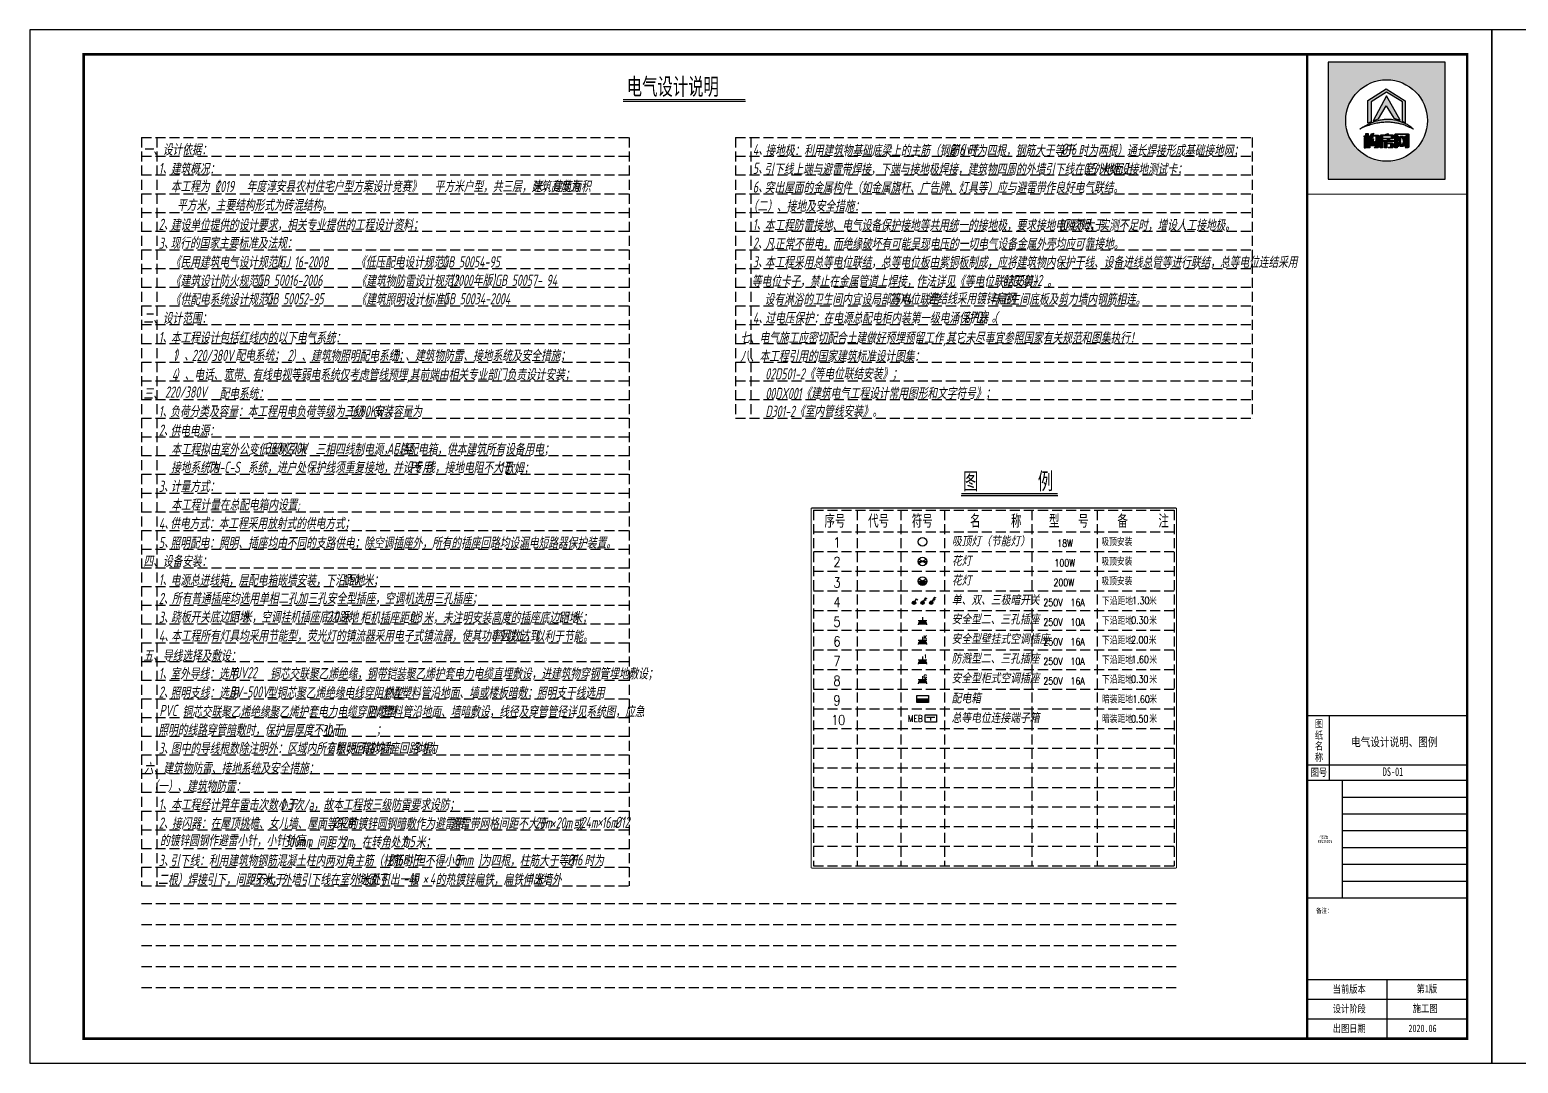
# Model space of a CAD drawing. Header units: millimetres. Extents: x -807114 to 42513, y -468455 to -61603.
# Drawn here: x -333736 to -296612, y -228981 to -203197 of the extents above; entities that cross this region are included whole.
import ezdxf
from ezdxf.enums import TextEntityAlignment as Align

# ---------------------------------------------------------------- set-up
doc = ezdxf.new("R2010")
doc.units = ezdxf.units.MM
doc.header["$LTSCALE"] = 1000
doc.linetypes.add('DASH', pattern=[0.35, 0.25, -0.1])
for name, color, linetype in [('AXIS', 3, 'Continuous'), ('EQUIP-动力', 3, 'Continuous'), ('EQUIP-照明', 3, 'Continuous'), ('EQUIP-箱柜', 3, 'Continuous'), ('lamp', 7, 'Continuous'), ('PUB_TEXT', 3, 'Continuous'), ('PUB_TITLE', 4, 'Continuous'), ('建-文字', 7, 'Continuous'), ('标注1', 7, 'Continuous')]:
    doc.layers.add(name, color=color, linetype=linetype)
doc.styles.add('_HZTXT', font='txt', dxfattribs={"bigfont": 'HZTXT'})
doc.styles.add('_TCH_LABEL', font='COMPLEX', dxfattribs={"bigfont": 'GBCBIG'})
doc.styles.add('HZ_SIMPLEX', font='SIMPLEX.shx', dxfattribs={"width": 0.7, "bigfont": 'hztxt.shx'})
doc.styles.add('SIMPLEX', font='SIMPLEX.SHX')
doc.styles.add('TEXT', font='gbeitc.shx', dxfattribs={"width": 0.85, "bigfont": 'hztxt.shx'})
doc.styles.add('uni-黑体', font='simhei.ttf')
doc.styles.add('ZDBOX', font='simsun.ttc', dxfattribs={"width": 0.7})
doc.styles.add('宋体', font='simsun.ttc', dxfattribs={"width": 0.8})

# ---------------------------------------------------------------- blocks, each defined once
blk = doc.blocks.new('PPPP')
at = {"layer": 'EQUIP-动力'}
h = blk.add_hatch(color=256, dxfattribs=at)
edge = h.paths.add_edge_path()
edge.add_line((-12365, 164817), (-12018, 164817))
edge.add_arc((-12191, 164769), 180, 15.43317, 164.56683)
for p, q in [((-12190, 165093), (-12190, 164817)), ((-12370, 164949), (-12010, 164949)), ((-12365, 164817), (-12018, 164817)), ((-12364, 164817), (-12017, 164817))]:
    blk.add_line(p, q, dxfattribs=at)
for centre, start, end in [((-12190, 164769), 0, 180), ((-12191, 164769), 15.43317, 164.56683)]:
    blk.add_arc(centre, 180, start, end, dxfattribs=at)
blk = doc.blocks.new('rrrr')
at = {"layer": 'EQUIP-照明'}
h = blk.add_hatch(color=256, dxfattribs=at)
edge = h.paths.add_edge_path()
edge.add_arc((-128876, 125039), 72, 0, 360)
for p, q in [((-128745, 125273), (-128869, 125059)), ((-128817, 125149), (-128752, 125111)), ((-128781, 125211), (-128716, 125174)), ((-128745, 125273), (-128680, 125236))]:
    blk.add_line(p, q, dxfattribs=at)
blk.add_circle((-128876, 125039), 72, dxfattribs=at)
blk = doc.blocks.new('LLLL')
at = {"layer": 'EQUIP-照明'}
h = blk.add_hatch(color=256, dxfattribs=at)
edge = h.paths.add_edge_path()
edge.add_arc((-15117, 164271), 72, 0, 360)
for q in [(-15090, 164321), (-14961, 164396)]:
    blk.add_line((-15025, 164433), q, dxfattribs=at)
blk.add_circle((-15117, 164271), 72, dxfattribs=at)
blk = doc.blocks.new('HHHH')
at = {"layer": 'EQUIP-照明'}
h = blk.add_hatch(color=256, dxfattribs=at)
edge = h.paths.add_edge_path()
edge.add_arc((-14597, 164713), 72, 0, 360)
for p, q in [((-14482, 164920), (-14570, 164768)), ((-14518, 164858), (-14453, 164820)), ((-14482, 164920), (-14417, 164883))]:
    blk.add_line(p, q, dxfattribs=at)
blk.add_circle((-14597, 164713), 72, dxfattribs=at)
blk = doc.blocks.new('DDDD')
at = {"layer": 'EQUIP-照明'}
blk.add_hatch(color=256, dxfattribs=at).paths.add_polyline_path([(-14227, 165525), (-14383, 165435, 0.57735), (-14071, 165435)])
for p, q in [((-14407, 165525), (-14047, 165525)), ((-14383, 165615), (-14071, 165435)), ((-14071, 165615), (-14383, 165435))]:
    blk.add_line(p, q, dxfattribs=at)
blk.add_circle((-14227, 165525), 180, dxfattribs=at)
blk = doc.blocks.new('SSSS')
at = {"layer": 'EQUIP-照明'}
for p, q in [((-14919, 165525), (-14559, 165525)), ((-14583, 165615), (-14895, 165435)), ((-14895, 165615), (-14583, 165435))]:
    blk.add_line(p, q, dxfattribs=at)
blk.add_circle((-14739, 165525), 180, dxfattribs=at)
blk = doc.blocks.new('sadasfafa')
h = blk.add_hatch(color=252)
h.dxf.hatch_style = 1
h.paths.add_polyline_path([(1853311, -2488040), (1853311, -2490368), (1855639, -2490368), (1855639, -2488040)])
h.paths.add_polyline_path([(1855286, -2489204, 1), (1853664, -2489204, 1)], flags=16)
edge = h.paths.add_edge_path(flags=0)
edge.add_spline(control_points=[(1853945, -2489376), (1853935, -2489385), (1854022, -2489327), (1854064, -2489324), (1854178, -2489280), (1854273, -2489257), (1854375, -2489242), (1854470, -2489236), (1854555, -2489239), (1854630, -2489250), (1854700, -2489259), (1854781, -2489280), (1854854, -2489303), (1854917, -2489335), (1854967, -2489354), (1854993, -2489368), (1855014, -2489382), (1854982, -2489354), (1854965, -2489332), (1854910, -2489297), (1854854, -2489260), (1854784, -2489234), (1854713, -2489206), (1854640, -2489189), (1854569, -2489179), (1854497, -2489176), (1854414, -2489178), (1854321, -2489198), (1854229, -2489222), (1854147, -2489257), (1854080, -2489292), (1854021, -2489325), (1853977, -2489352), (1853953, -2489369), (1853945, -2489376)], knot_values=[0, 0, 0, 0, 114.670179, 423.637006, 763.89867, 1083.683754, 1343.405239, 1688.07646, 1952.326814, 2113.699055, 2375.693807, 2595.188681, 2872.839541, 3068.155951, 3238.592156, 3348.056762, 3361.095167, 3431.805845, 3527.265261, 3733.200323, 3952.805082, 4160.23278, 4398.128766, 4650.488133, 4837.16968, 5050.428326, 5308.684497, 5588.159898, 5913.430939, 6163.12325, 6398.139207, 6601.625078, 6772.549769, 6871.149972, 6871.149972, 6871.149972, 6871.149972], degree=3, periodic=1)
h.paths.add_polyline_path([(1854530, -2489580), (1854534, -2489580), (1854534, -2489603), (1854618, -2489603), (1854618, -2489621), (1854481, -2489621), (1854481, -2489650), (1854589, -2489650), (1854599, -2489656), (1854606, -2489666), (1854606, -2489733), (1854600, -2489742), (1854590, -2489750), (1854506, -2489750), (1854514, -2489740), (1854518, -2489731), (1854552, -2489731), (1854558, -2489728), (1854560, -2489721), (1854560, -2489675), (1854558, -2489670), (1854553, -2489667), (1854481, -2489667), (1854481, -2489750), (1854436, -2489750), (1854436, -2489626), (1854433, -2489621), (1854406, -2489621), (1854406, -2489603), (1854488, -2489603), (1854488, -2489590)], flags=0)
h.paths.add_polyline_path([(1854486, -2489468), (1854506, -2489461), (1854506, -2489485), (1854510, -2489489), (1854601, -2489489), (1854609, -2489494), (1854615, -2489502), (1854615, -2489556), (1854607, -2489564), (1854599, -2489569), (1854401, -2489569), (1854394, -2489573), (1854394, -2489750), (1854349, -2489750), (1854349, -2489504), (1854355, -2489495), (1854367, -2489489), (1854462, -2489489), (1854462, -2489474)], flags=0)
h.paths.add_polyline_path([(1854394, -2489554), (1854394, -2489512), (1854404, -2489506), (1854562, -2489506), (1854570, -2489513), (1854570, -2489554)], flags=0)
h.paths.add_polyline_path([(1854214, -2489569), (1854203, -2489632), (1854193, -2489683), (1854194, -2489689), (1854218, -2489689), (1854220, -2489683), (1854214, -2489633), (1854254, -2489614), (1854263, -2489686), (1854263, -2489700), (1854255, -2489709), (1854159, -2489709), (1854150, -2489702), (1854148, -2489692), (1854173, -2489569)], flags=0)
h.paths.add_polyline_path([(1854187, -2489466), (1854213, -2489458), (1854207, -2489496), (1854296, -2489496), (1854305, -2489498), (1854312, -2489505), (1854314, -2489513), (1854314, -2489733), (1854310, -2489741), (1854301, -2489750), (1854231, -2489750), (1854238, -2489741), (1854243, -2489730), (1854261, -2489730), (1854268, -2489727), (1854270, -2489720), (1854270, -2489531), (1854270, -2489526), (1854267, -2489521), (1854260, -2489516), (1854202, -2489516), (1854201, -2489534), (1854196, -2489558), (1854150, -2489558), (1854159, -2489535), (1854165, -2489504), (1854167, -2489471)], flags=0)
h.paths.add_polyline_path([(1854140, -2489544), (1854140, -2489750), (1854114, -2489750), (1854114, -2489544)], flags=0)
h.paths.add_polyline_path([(1854056, -2489544), (1854053, -2489750), (1854031, -2489750), (1854031, -2489544)], flags=0)
h.paths.add_polyline_path([(1854107, -2489459), (1854107, -2489508), (1854139, -2489508), (1854139, -2489527), (1854107, -2489527), (1854107, -2489750), (1854062, -2489750), (1854062, -2489527), (1854029, -2489527), (1854029, -2489508), (1854062, -2489508), (1854062, -2489459)], flags=0)
h.paths.add_polyline_path([(1854209, -2489211), (1854471, -2488714), (1854743, -2489200), (1854618, -2489155), (1854470, -2488913), (1854318, -2489172)], flags=0)
h.paths.add_polyline_path([(1854102, -2488808), (1854470, -2488575), (1854848, -2488810), (1854848, -2489247), (1854790, -2489223), (1854790, -2488832), (1854471, -2488643), (1854168, -2488829), (1854168, -2489231), (1854102, -2489257)], flags=0)
h.paths.add_polyline_path([(1854685, -2489750), (1854641, -2489750), (1854641, -2489488), (1854641, -2489484), (1854646, -2489475), (1854656, -2489467), (1854898, -2489467), (1854907, -2489471), (1854916, -2489478), (1854916, -2489731), (1854908, -2489743), (1854902, -2489750), (1854847, -2489750), (1854858, -2489732), (1854866, -2489731), (1854869, -2489724), (1854869, -2489718), (1854867, -2489718), (1854836, -2489718), (1854826, -2489684), (1854814, -2489718), (1854746, -2489718), (1854736, -2489684), (1854722, -2489718), (1854689, -2489718), (1854689, -2489709), (1854691, -2489709), (1854720, -2489621), (1854685, -2489512)], flags=0)
h.paths.add_polyline_path([(1854779, -2489518), (1854809, -2489621), (1854781, -2489709), (1854777, -2489709), (1854750, -2489621), (1854775, -2489518)], flags=0)
h = blk.add_hatch(color=7)
h.dxf.hatch_style = 1
h.paths.add_polyline_path([(1854102, -2489257), (1854168, -2489231), (1854168, -2488829), (1854471, -2488643), (1854790, -2488832), (1854790, -2489223), (1854848, -2489247), (1854848, -2488810), (1854470, -2488575), (1854102, -2488808)])
h = blk.add_hatch(color=7)
h.dxf.hatch_style = 1
h.paths.add_polyline_path([(1854318, -2489172), (1854470, -2488913), (1854618, -2489155), (1854743, -2489200), (1854471, -2488714), (1854209, -2489211)])
h = blk.add_hatch(color=7)
h.dxf.hatch_style = 1
edge = h.paths.add_edge_path()
edge.add_spline(control_points=[(1853945, -2489376), (1853953, -2489369), (1853977, -2489352), (1854021, -2489325), (1854080, -2489292), (1854147, -2489257), (1854229, -2489222), (1854321, -2489198), (1854414, -2489178), (1854497, -2489176), (1854569, -2489179), (1854640, -2489189), (1854713, -2489206), (1854784, -2489234), (1854854, -2489260), (1854910, -2489297), (1854965, -2489332), (1854982, -2489354), (1855014, -2489382), (1854993, -2489368), (1854967, -2489354), (1854917, -2489335), (1854854, -2489303), (1854781, -2489280), (1854700, -2489259), (1854630, -2489250), (1854555, -2489239), (1854470, -2489236), (1854375, -2489242), (1854273, -2489257), (1854178, -2489280), (1854064, -2489324), (1854022, -2489327), (1853935, -2489385), (1853945, -2489376)], knot_values=[0, 0, 0, 0, 98.600203, 269.524894, 473.010766, 708.026723, 957.719033, 1282.990074, 1562.465475, 1820.721647, 2033.980292, 2220.661839, 2473.021206, 2710.917192, 2918.34489, 3137.949649, 3343.884711, 3439.344127, 3510.054805, 3523.09321, 3632.557816, 3802.994021, 3998.310431, 4275.961291, 4495.456165, 4757.450917, 4918.823158, 5183.073513, 5527.744733, 5787.466218, 6107.251302, 6447.512966, 6756.479793, 6871.149972, 6871.149972, 6871.149972, 6871.149972], degree=3, periodic=1)
h = blk.add_hatch(color=7)
h.dxf.hatch_style = 1
h.paths.add_polyline_path([(1854062, -2489459), (1854062, -2489508), (1854029, -2489508), (1854029, -2489527), (1854062, -2489527), (1854062, -2489750), (1854107, -2489750), (1854107, -2489527), (1854139, -2489527), (1854139, -2489508), (1854107, -2489508), (1854107, -2489459)])
h = blk.add_hatch(color=7)
h.dxf.hatch_style = 1
h.paths.add_polyline_path([(1854031, -2489544), (1854031, -2489750), (1854053, -2489750), (1854056, -2489544)])
h = blk.add_hatch(color=7)
h.dxf.hatch_style = 1
h.paths.add_polyline_path([(1854114, -2489544), (1854114, -2489750), (1854140, -2489750), (1854140, -2489544)])
h = blk.add_hatch(color=7)
h.dxf.hatch_style = 1
h.paths.add_polyline_path([(1854173, -2489569), (1854148, -2489692), (1854150, -2489702), (1854159, -2489709), (1854255, -2489709), (1854263, -2489700), (1854263, -2489686), (1854254, -2489614), (1854214, -2489633), (1854220, -2489683), (1854218, -2489689), (1854194, -2489689), (1854193, -2489683), (1854203, -2489632), (1854214, -2489569)])
h = blk.add_hatch(color=7)
h.dxf.hatch_style = 1
h.paths.add_polyline_path([(1854167, -2489471), (1854165, -2489504), (1854159, -2489535), (1854150, -2489558), (1854196, -2489558), (1854201, -2489534), (1854202, -2489516), (1854260, -2489516), (1854267, -2489521), (1854270, -2489526), (1854270, -2489531), (1854270, -2489720), (1854268, -2489727), (1854261, -2489730), (1854243, -2489730), (1854238, -2489741), (1854231, -2489750), (1854301, -2489750), (1854310, -2489741), (1854314, -2489733), (1854314, -2489513), (1854312, -2489505), (1854305, -2489498), (1854296, -2489496), (1854207, -2489496), (1854213, -2489458), (1854187, -2489466)])
h = blk.add_hatch(color=7)
h.dxf.hatch_style = 1
h.paths.add_polyline_path([(1854462, -2489474), (1854462, -2489489), (1854367, -2489489), (1854355, -2489495), (1854349, -2489504), (1854349, -2489750), (1854394, -2489750), (1854394, -2489573), (1854401, -2489569), (1854599, -2489569), (1854607, -2489564), (1854615, -2489556), (1854615, -2489502), (1854609, -2489494), (1854601, -2489489), (1854510, -2489489), (1854506, -2489485), (1854506, -2489461), (1854486, -2489468)])
h.paths.add_polyline_path([(1854394, -2489554), (1854394, -2489512), (1854404, -2489506), (1854562, -2489506), (1854570, -2489513), (1854570, -2489554)], flags=16)
h = blk.add_hatch(color=7)
h.dxf.hatch_style = 1
h.paths.add_polyline_path([(1854488, -2489590), (1854488, -2489603), (1854406, -2489603), (1854406, -2489621), (1854433, -2489621), (1854436, -2489626), (1854436, -2489750), (1854481, -2489750), (1854481, -2489667), (1854553, -2489667), (1854558, -2489670), (1854560, -2489675), (1854560, -2489721), (1854558, -2489728), (1854552, -2489731), (1854518, -2489731), (1854514, -2489740), (1854506, -2489750), (1854590, -2489750), (1854600, -2489742), (1854606, -2489733), (1854606, -2489666), (1854599, -2489656), (1854589, -2489650), (1854481, -2489650), (1854481, -2489621), (1854618, -2489621), (1854618, -2489603), (1854534, -2489603), (1854534, -2489580), (1854530, -2489580)])
h = blk.add_hatch(color=7)
h.dxf.hatch_style = 1
h.paths.add_polyline_path([(1854685, -2489512), (1854685, -2489493), (1854693, -2489483), (1854862, -2489483), (1854869, -2489491), (1854869, -2489724), (1854866, -2489731), (1854858, -2489732), (1854847, -2489750), (1854902, -2489750), (1854908, -2489743), (1854916, -2489731), (1854916, -2489478), (1854907, -2489471), (1854898, -2489467), (1854656, -2489467), (1854646, -2489475), (1854641, -2489484), (1854641, -2489488), (1854641, -2489750), (1854685, -2489750)])
h = blk.add_hatch(color=7)
h.dxf.hatch_style = 1
h.paths.add_polyline_path([(1854866, -2489709), (1854840, -2489621), (1854866, -2489512), (1854836, -2489512), (1854824, -2489558), (1854808, -2489512), (1854745, -2489512), (1854734, -2489557), (1854719, -2489512), (1854689, -2489512), (1854720, -2489621), (1854691, -2489709), (1854689, -2489709), (1854689, -2489710), (1854689, -2489718), (1854722, -2489718), (1854736, -2489684), (1854746, -2489718), (1854814, -2489718), (1854826, -2489684), (1854836, -2489718), (1854867, -2489718), (1854867, -2489709)])
h.paths.add_polyline_path([(1854779, -2489518), (1854809, -2489621), (1854781, -2489709), (1854777, -2489709), (1854750, -2489621), (1854775, -2489518)], flags=16)
for points in [[(1855639, -2488040), (1853311, -2488040), (1853311, -2490368), (1855639, -2490368)], [(1854102, -2489257), (1854102, -2488808), (1854470, -2488575), (1854848, -2488810), (1854848, -2489247), (1854790, -2489223), (1854790, -2488832), (1854471, -2488643), (1854168, -2488829), (1854168, -2489231)], [(1854209, -2489211), (1854318, -2489172), (1854470, -2488913), (1854618, -2489155), (1854743, -2489200), (1854471, -2488714)], [(1854062, -2489459), (1854107, -2489459), (1854107, -2489508), (1854139, -2489508), (1854139, -2489527), (1854107, -2489527), (1854107, -2489750), (1854062, -2489750), (1854062, -2489527), (1854029, -2489527), (1854029, -2489508), (1854062, -2489508)], [(1854056, -2489544), (1854031, -2489544), (1854031, -2489750), (1854053, -2489750)], [(1854114, -2489544), (1854140, -2489544), (1854140, -2489750), (1854114, -2489750)], [(1854462, -2489474), (1854486, -2489468), (1854506, -2489461), (1854506, -2489485), (1854510, -2489489), (1854601, -2489489), (1854609, -2489494), (1854615, -2489502), (1854615, -2489556), (1854607, -2489564), (1854599, -2489569), (1854401, -2489569), (1854394, -2489573), (1854394, -2489750), (1854349, -2489750), (1854349, -2489504), (1854355, -2489495), (1854367, -2489489), (1854462, -2489489)], [(1854394, -2489554), (1854570, -2489554), (1854570, -2489513), (1854562, -2489506), (1854404, -2489506), (1854394, -2489512)], [(1854488, -2489590), (1854530, -2489580), (1854534, -2489580), (1854534, -2489603), (1854618, -2489603), (1854618, -2489621), (1854481, -2489621), (1854481, -2489650), (1854589, -2489650), (1854599, -2489656), (1854606, -2489666), (1854606, -2489733), (1854600, -2489742), (1854590, -2489750), (1854506, -2489750), (1854514, -2489740), (1854518, -2489731), (1854552, -2489731), (1854558, -2489728), (1854560, -2489721), (1854560, -2489675), (1854558, -2489670), (1854553, -2489667), (1854481, -2489667), (1854481, -2489750), (1854436, -2489750), (1854436, -2489626), (1854433, -2489621), (1854406, -2489621), (1854406, -2489603), (1854488, -2489603)], [(1854641, -2489750), (1854641, -2489488), (1854641, -2489484), (1854646, -2489475), (1854656, -2489467), (1854898, -2489467), (1854907, -2489471), (1854916, -2489478), (1854916, -2489731), (1854908, -2489743), (1854902, -2489750), (1854847, -2489750), (1854858, -2489732), (1854866, -2489731), (1854869, -2489724), (1854869, -2489491), (1854862, -2489483), (1854693, -2489483), (1854685, -2489493), (1854685, -2489750)], [(1854775, -2489518), (1854779, -2489518), (1854809, -2489621), (1854781, -2489709), (1854777, -2489709), (1854750, -2489621)]]:
    blk.add_lwpolyline(points, close=True)
for points in [[(1854173, -2489569), (1854214, -2489569), (1854203, -2489632), (1854193, -2489683), (1854194, -2489689), (1854218, -2489689), (1854220, -2489683), (1854214, -2489633), (1854254, -2489614), (1854263, -2489686), (1854263, -2489700), (1854255, -2489709), (1854159, -2489709), (1854150, -2489702), (1854148, -2489692), (1854173, -2489569)], [(1854167, -2489471), (1854187, -2489466), (1854213, -2489458), (1854207, -2489496), (1854296, -2489496), (1854305, -2489498), (1854312, -2489505), (1854314, -2489513), (1854314, -2489733), (1854310, -2489741), (1854301, -2489750), (1854231, -2489750), (1854238, -2489741), (1854243, -2489730), (1854261, -2489730), (1854268, -2489727), (1854270, -2489720), (1854270, -2489531), (1854270, -2489526), (1854267, -2489521), (1854260, -2489516), (1854202, -2489516), (1854201, -2489534), (1854196, -2489558), (1854150, -2489558), (1854150, -2489558), (1854159, -2489535), (1854165, -2489504), (1854167, -2489471)], [(1854866, -2489709), (1854866, -2489709), (1854867, -2489709), (1854867, -2489718), (1854836, -2489718), (1854826, -2489684), (1854814, -2489718), (1854746, -2489718), (1854736, -2489684), (1854722, -2489718), (1854689, -2489718), (1854689, -2489710), (1854689, -2489709), (1854691, -2489709), (1854720, -2489621), (1854689, -2489512)]]:
    blk.add_lwpolyline(points)
at = {"color": 7}
blk.add_lwpolyline([(1854689, -2489512), (1854719, -2489512), (1854734, -2489557), (1854745, -2489512), (1854808, -2489512), (1854824, -2489558), (1854836, -2489512), (1854866, -2489512), (1854840, -2489621), (1854866, -2489709)], dxfattribs=at)
blk.add_circle((1854475, -2489204), 811)
at = {"start_tangent": (-0.74079, -0.671736), "end_tangent": (-0.74079, -0.671736)}
blk.add_spline([(1853945, -2489376), (1853977, -2489357), (1854071, -2489318), (1854178, -2489282), (1854280, -2489257), (1854365, -2489245), (1854479, -2489238), (1854566, -2489241), (1854619, -2489248), (1854704, -2489261), (1854775, -2489279), (1854861, -2489308), (1854920, -2489335), (1854972, -2489357), (1855003, -2489375), (1855007, -2489377), (1854990, -2489361), (1854968, -2489339), (1854913, -2489299), (1854851, -2489261), (1854787, -2489235), (1854714, -2489208), (1854633, -2489189), (1854572, -2489180), (1854501, -2489177), (1854416, -2489181), (1854326, -2489198), (1854222, -2489227), (1854146, -2489259), (1854077, -2489294), (1854019, -2489327), (1853971, -2489357), (1853945, -2489376)], degree=3, dxfattribs=at)

msp = doc.modelspace()

# ---------------------------------------------------------------- hatches: boundary and pattern name
at = {"layer": 'EQUIP-箱柜'}
msp.add_hatch(color=256, dxfattribs=at).paths.add_polyline_path([(-311323.9, -219892.4), (-311611.1, -219892.4), (-311611.1, -219982.2), (-311323.9, -219982.2)])

# ---------------------------------------------------------------- linework, layer by layer
for p, q in [((-318937.5, -204975.6), (-315885.9, -204975.6)), ((-301321.2, -221921.2), (-301321.2, -220309.7)), ((-301873.8, -221537.5), (-297883.3, -221537.5))]:
    msp.add_line(p, q)
for points, const_width in [([(-318937.5, -204939.2), (-315885.9, -204939.2)], 27.2), ([(-301873.8, -207298.4), (-297883.3, -207298.4)], 30.7), ([(-301873.8, -220309.7), (-297883.3, -220309.7)], 30.7), ([(-301873.8, -221921.2), (-297883.3, -221921.2)], 30.7), ([(-301873.8, -224854.5), (-297883.3, -224854.5)], 30.7)]:
    msp.add_lwpolyline(points, dxfattribs=dict(const_width=const_width))
at = {"layer": 'EQUIP-照明'}
msp.add_circle((-311467.5, -215972), 107.7, dxfattribs=at)
at = {"layer": 'EQUIP-箱柜'}
msp.add_line((-311611.1, -219892.4), (-311323.9, -219892.4), dxfattribs=at)
for points in [[(-311323.9, -219802.7), (-311323.9, -219982.2), (-311611.1, -219982.2), (-311611.1, -219802.7)], [(-311407.6, -220292.7), (-311120.4, -220292.7), (-311120.4, -220472.2), (-311407.6, -220472.2)]]:
    msp.add_lwpolyline(points, close=True, dxfattribs=at)
at = {"layer": 'EQUIP-箱柜', "const_width": 35.9}
for points in [[(-311156.3, -220353.7), (-311371.7, -220353.7)], [(-311264, -220353.7), (-311264, -220436.3)]]:
    msp.add_lwpolyline(points, dxfattribs=at)
at = {"layer": 'PUB_TEXT'}
msp.add_line((-310503.9, -214819.3), (-308096.6, -214819.3), dxfattribs=at)
at = {"layer": 'PUB_TEXT', "const_width": 35.1}
msp.add_lwpolyline([(-310503.9, -214769), (-308096.6, -214769)], dxfattribs=at)
at = {"layer": 'PUB_TITLE'}
for p, q in [((-301873.8, -226893.9), (-297883.3, -226893.9)), ((-299878.5, -228367.3), (-299878.5, -226893.9)), ((-301873.8, -227385), (-297883.3, -227385)), ((-301873.8, -227876.1), (-297883.3, -227876.1))]:
    msp.add_line(p, q, dxfattribs=at)
for points in [[(-333735.8, -228981.2), (-297269.4, -228981.2), (-297269.4, -203196.9), (-333735.8, -203196.9)], [(-297269.4, -228981.2), (-260803.1, -228981.2), (-260803.1, -203196.9), (-297269.4, -203196.9)], [(-332390.4, -228367.3), (-297883.3, -228367.3), (-297883.3, -203810.8), (-332390.4, -203810.8)]]:
    msp.add_lwpolyline(points, close=True, dxfattribs=at)
at = {"layer": 'PUB_TITLE', "const_width": 61.4}
msp.add_lwpolyline([(-332390.4, -228367.3), (-297883.3, -228367.3), (-297883.3, -203810.8), (-332390.4, -203810.8)], close=True, dxfattribs=at)
msp.add_lwpolyline([(-301873.8, -228367.3), (-301873.8, -203810.8)], dxfattribs=at)
at = {"layer": 'PUB_TITLE'}
msp.add_lwpolyline([(-301873.8, -224854.5), (-297883.3, -224854.5)], dxfattribs=at)
for points in [[(-301005.5, -221921.2), (-301005.5, -221921.2), (-301005.5, -224836.1), (-301005.5, -224836.1)], [(-301005.5, -222340.2), (-301005.5, -222340.2), (-298680, -222340.2), (-297883.3, -222340.2)], [(-301005.5, -222759.3), (-301005.5, -222759.3), (-298680, -222759.3), (-297883.3, -222759.3)], [(-301005.5, -223178.3), (-301005.5, -223178.3), (-298680, -223178.3), (-297883.3, -223178.3)], [(-301005.5, -223597.4), (-301005.5, -223597.4), (-298680, -223597.4), (-297883.3, -223597.4)], [(-301005.5, -224016.4), (-301005.5, -224016.4), (-298680, -224016.4), (-297883.3, -224016.4)], [(-301005.5, -224435.4), (-301005.5, -224435.4), (-298680, -224435.4), (-297883.3, -224435.4)]]:
    msp.add_open_spline(points, degree=3, dxfattribs=at)
at = {"layer": '标注1', "color": 251, "linetype": 'DASH'}
for p, q in [((-330950, -205887), (-330950, -224555.7)), ((-330950, -205887), (-318789.7, -205887)), ((-330570.8, -205887), (-330570.8, -224555.7)), ((-318789.7, -205887), (-318789.7, -224555.7)), ((-316134.2, -205887), (-316134.2, -212887.8)), ((-316134.2, -205887), (-303246.2, -205887)), ((-316134.2, -205887), (-303246.2, -205887)), ((-315755, -205887), (-315755, -212887.8)), ((-303246.2, -205887), (-303246.2, -212887.8)), ((-330950, -206353.8), (-318789.7, -206353.8)), ((-316134.2, -206353.8), (-303246.2, -206353.8)), ((-330950, -206820.5), (-318789.7, -206820.5)), ((-316134.2, -206820.5), (-303246.2, -206820.5)), ((-330950, -207287.2), (-318789.7, -207287.2)), ((-316134.2, -207287.2), (-303246.2, -207287.2)), ((-330950, -207753.9), (-318789.7, -207753.9)), ((-316134.2, -207753.9), (-303246.2, -207753.9)), ((-330950, -208220.6), (-318789.7, -208220.6)), ((-316134.2, -208220.6), (-303246.2, -208220.6)), ((-330950, -208687.3), (-318789.7, -208687.3)), ((-316134.2, -208687.3), (-303246.2, -208687.3)), ((-330950, -209154), (-318789.7, -209154)), ((-316134.2, -209154), (-303246.2, -209154)), ((-330950, -209620.8), (-318789.7, -209620.8)), ((-316134.2, -209620.8), (-303246.2, -209620.8)), ((-330950, -210087.5), (-318789.7, -210087.5)), ((-316134.2, -210087.5), (-303246.2, -210087.5)), ((-330950, -210554.2), (-318789.7, -210554.2)), ((-316134.2, -210554.2), (-303246.2, -210554.2)), ((-330950, -211020.9), (-318789.7, -211020.9)), ((-316134.2, -211020.9), (-303246.2, -211020.9)), ((-330950, -211487.6), (-318789.7, -211487.6)), ((-316134.2, -211487.6), (-303246.2, -211487.6)), ((-330950, -211954.3), (-318789.7, -211954.3)), ((-316134.2, -211954.3), (-303246.2, -211954.3)), ((-330950, -212421.1), (-318789.7, -212421.1)), ((-316134.2, -212421.1), (-303246.2, -212421.1)), ((-330950, -212887.8), (-318789.7, -212887.8)), ((-316134.2, -212887.8), (-303246.2, -212887.8)), ((-330950, -213354.5), (-318789.7, -213354.5)), ((-330950, -213821.2), (-318789.7, -213821.2)), ((-330950, -214287.9), (-318789.7, -214287.9)), ((-330950, -214754.6), (-318789.7, -214754.6)), ((-330950, -215221.4), (-318789.7, -215221.4)), ((-314190, -215182.5), (-314190, -224057.9)), ((-314190, -215182.5), (-305190.5, -215182.5)), ((-313101, -215182.5), (-313101, -224057.9)), ((-312012, -215182.5), (-312012, -224057.9)), ((-310923, -215182.5), (-310923, -224057.9)), ((-308745, -215182.5), (-308745, -224057.9)), ((-307111.5, -215182.5), (-307111.5, -224057.9)), ((-305190.5, -215182.5), (-305190.5, -224057.9)), ((-330950, -215688.1), (-318789.7, -215688.1)), ((-314190, -215727), (-305190.5, -215727)), ((-330950, -216154.8), (-318789.7, -216154.8)), ((-314190, -216217), (-305190.5, -216217)), ((-330950, -216621.5), (-318789.7, -216621.5)), ((-314190, -216707.1), (-305190.5, -216707.1)), ((-330950, -217088.2), (-318789.7, -217088.2)), ((-314190, -217197.1), (-305190.5, -217197.1)), ((-330950, -217554.9), (-318789.7, -217554.9)), ((-314190, -217687.2), (-305190.5, -217687.2)), ((-330950, -218021.7), (-318789.7, -218021.7)), ((-314190, -218177.2), (-305190.5, -218177.2)), ((-330950, -218488.4), (-318789.7, -218488.4)), ((-330950, -218955.1), (-318789.7, -218955.1)), ((-314190, -218667.3), (-305190.5, -218667.3)), ((-314190, -219157.3), (-305190.5, -219157.3)), ((-330950, -219421.8), (-318789.7, -219421.8)), ((-314190, -219647.4), (-305190.5, -219647.4)), ((-330950, -219888.5), (-318789.7, -219888.5)), ((-314190, -220137.4), (-305190.5, -220137.4)), ((-330950, -220355.2), (-318789.7, -220355.2)), ((-330950, -220822), (-318789.7, -220822)), ((-314190, -220627.5), (-305190.5, -220627.5)), ((-314190, -221117.5), (-305190.5, -221117.5)), ((-330950, -221288.7), (-318789.7, -221288.7)), ((-314190, -221607.6), (-305190.5, -221607.6)), ((-330950, -221755.4), (-318789.7, -221755.4)), ((-330950, -222222.1), (-318789.7, -222222.1)), ((-314190, -222097.6), (-305190.5, -222097.6)), ((-330950, -222688.8), (-318789.7, -222688.8)), ((-314190, -222587.7), (-305190.5, -222587.7)), ((-314190, -223077.8), (-305190.5, -223077.8)), ((-330950, -223155.5), (-318789.7, -223155.5)), ((-330950, -223622.3), (-318789.7, -223622.3)), ((-314190, -223567.8), (-305190.5, -223567.8)), ((-330950, -224089), (-318789.7, -224089)), ((-314190, -224057.9), (-305190.5, -224057.9)), ((-330950, -224555.7), (-318789.7, -224555.7)), ((-330945.2, -224997.5), (-305089, -224997.5)), ((-330945.2, -225522.1), (-305089, -225522.1)), ((-330945.2, -226046.6), (-305089, -226046.6)), ((-330945.2, -226571.2), (-305089, -226571.2)), ((-330945.2, -227095.7), (-305089, -227095.7))]:
    msp.add_line(p, q, dxfattribs=at)
at = {"layer": '标注1', "color": 251, "linetype": 'DASH', "const_width": 27.2}
for points in [[(-314244.4, -215128), (-314244.4, -224112.3)], [(-314244.4, -215128), (-305136, -215128)], [(-305136, -215128), (-305136, -224112.3)], [(-314244.4, -224112.3), (-305136, -224112.3)]]:
    msp.add_lwpolyline(points, dxfattribs=at)

# ---------------------------------------------------------------- block references
at = {"xscale": 1.254, "yscale": 1.254, "zscale": 1.254}
msp.add_blockref('sadasfafa', (-2625407.8, 2916000.5), dxfattribs=at)
at = {"layer": 'EQUIP-照明', "xscale": 0.5983542337871784, "yscale": 0.5983542337871784, "zscale": 0.5983542337871784}
for name, p in [('SSSS', (-302648.3, -315504.6)), ('DDDD', (-302954.5, -315994.7)), ('LLLL', (-302637.4, -315784.1)), ('HHHH', (-302733.4, -316048.4)), ('PPPP', (-304173.5, -316634.7)), ('PPPP', (-304173.5, -317124.7)), ('PPPP', (-304173.5, -317614.8)), ('PPPP', (-304173.5, -318104.8))]:
    msp.add_blockref(name, p, dxfattribs=at)
at = {"layer": 'EQUIP-照明', "color": 1, "xscale": 0.5983542337871784, "yscale": 0.5983542337871784, "zscale": 0.5983542337871784}
msp.add_blockref('rrrr', (-234138.5, -292309.1), dxfattribs=at)

# ---------------------------------------------------------------- texts
at = {"width": 0.8}
for s, height, style, p in [('1', 248.1, 'HZ_SIMPLEX', (-313687.8, -216113.3)), ('18W', 179.51, 'HZ_SIMPLEX', (-308110, -216097.9)), ('吸顶安装', 179.51, 'HZ_SIMPLEX', (-307010.9, -216074.2)), ('2', 248.1, 'HZ_SIMPLEX', (-313687.8, -216599.6)), ('100W', 179.51, 'HZ_SIMPLEX', (-308179.7, -216588)), ('吸顶安装', 179.51, 'HZ_SIMPLEX', (-307010.9, -216564.3)), ('3', 248.1, 'HZ_SIMPLEX', (-313687.8, -217111.7)), ('200W', 179.51, 'HZ_SIMPLEX', (-308204.2, -217078.1)), ('吸顶安装', 179.51, 'HZ_SIMPLEX', (-307010.9, -217054.3)), ('4', 248.1, 'HZ_SIMPLEX', (-313687.8, -217601.8)), ('250V  16A', 179.51, 'HZ_SIMPLEX', (-308455.9, -217575.2)), ('下沿距地', 179.51, 'HZ_SIMPLEX', (-306994.4, -217547.3)), ('1.30', 179.51, 'HZ_SIMPLEX', (-306240.9, -217527.4)), ('米', 179.5, 'HZ_SIMPLEX', (-305822.7, -217547.3)), ('5', 248.1, 'HZ_SIMPLEX', (-313687.8, -218091.8)), ('250V  10A', 179.51, 'HZ_SIMPLEX', (-308455.9, -218065.3)), ('下沿距地', 179.51, 'HZ_SIMPLEX', (-306994.4, -218037.3)), ('0.30', 179.51, 'HZ_SIMPLEX', (-306263.9, -218017.5)), ('米', 179.5, 'HZ_SIMPLEX', (-305816.9, -218037.3)), ('6', 248.1, 'HZ_SIMPLEX', (-313687.8, -218581.9)), ('250V  16A', 179.51, 'HZ_SIMPLEX', (-308455.9, -218555.3)), ('下沿距地', 179.51, 'HZ_SIMPLEX', (-306994.4, -218527.4)), ('2.00', 179.51, 'HZ_SIMPLEX', (-306266.8, -218507.5)), ('米', 179.5, 'HZ_SIMPLEX', (-305828.5, -218527.4)), ('7', 248.1, 'HZ_SIMPLEX', (-313687.8, -219071.9)), ('250V  10A', 179.51, 'HZ_SIMPLEX', (-308455.9, -219045.4)), ('下沿距地', 179.51, 'HZ_SIMPLEX', (-306994.4, -219017.4)), ('1.60', 179.51, 'HZ_SIMPLEX', (-306255.3, -218997.6)), ('米', 179.5, 'HZ_SIMPLEX', (-305814.1, -219017.4)), ('8', 248.1, 'HZ_SIMPLEX', (-313687.8, -219562)), ('250V  16A', 179.51, 'HZ_SIMPLEX', (-308455.9, -219535.4)), ('下沿距地', 179.51, 'HZ_SIMPLEX', (-306994.4, -219507.5)), ('0.30', 179.51, 'HZ_SIMPLEX', (-306266.8, -219487.6)), ('米', 179.5, 'HZ_SIMPLEX', (-305814.1, -219507.5)), ('9', 248.1, 'HZ_SIMPLEX', (-313687.8, -220052)), ('暗装距地', 179.51, 'HZ_SIMPLEX', (-306994.4, -219997.5)), ('1.60', 179.51, 'HZ_SIMPLEX', (-306231.7, -219988.7)), ('米', 179.5, 'HZ_SIMPLEX', (-305814.6, -219997.5)), ('10', 248.15, 'HZ_SIMPLEX', (-313741.1, -220542.1)), ('暗装距地', 179.51, 'HZ_SIMPLEX', (-306994.4, -220487.6)), ('0.50', 179.51, 'HZ_SIMPLEX', (-306268.6, -220478.8)), ('米', 179.5, 'HZ_SIMPLEX', (-305814.6, -220487.6)), ('当前版本', 184.17, 'ZDBOX', (-301239.9, -227223.7)), ('第1版', 184.17, 'ZDBOX', (-299146.4, -227215.3)), ('设计阶段', 184.17, 'ZDBOX', (-301239.9, -227714.8)), ('施工图', 184.17, 'ZDBOX', (-299242.6, -227706.4)), ('出图日期', 184.17, 'ZDBOX', (-301239.9, -228205.9)), ('2020.06', 184.17, 'ZDBOX', (-299349.9, -228202.8))]:
    msp.add_text(s, height=height, dxfattribs=dict(at, style=style)).set_placement(p)
at = {"style": 'ZDBOX', "width": 0.8}
for s, height, p in [('图', 184.2, (-301580.9, -220515.1)), ('纸', 184.2, (-301580.9, -220792.9)), ('称', 184.2, (-301580.9, -221343.7)), ('名', 184.2, (-301580.9, -221061.3)), ('图号', 184.17, (-301584.6, -221723.5)), ('备注：', 122.78, (-301449.7, -225170.7))]:
    msp.add_text(s, height=height, dxfattribs=at).set_placement(p, align=Align.MIDDLE)
at = {"layer": 'AXIS', "color": 0, "style": '_HZTXT', "width": 0.8}
for s, p in [('电气设计说明', (-318846.9, -204870.5, 1305.1)), ('图    例', (-310460.3, -214713.3))]:
    msp.add_text(s, height=478.68, dxfattribs=at).set_placement(p)
at = {"layer": 'EQUIP-照明', "style": '_TCH_LABEL', "flags": 8}
for tag, p in [('K', (-311401.4, -218354.4)), ('1', (-311398.2, -218832)), ('G', (-311401.4, -219334.5))]:
    msp.add_attdef(tag, text='K', height=89.8, dxfattribs=at).set_placement(p, align=Align.MIDDLE_CENTER)
at = {"layer": 'lamp', "style": 'SIMPLEX', "width": 0.8}
msp.add_text('MEB', height=167.54, dxfattribs=at).set_placement((-311831.4, -220466.6, -1305.1))
at = {"layer": 'PUB_TEXT', "color": 0, "style": 'TEXT', "width": 0.75}
for s, height, p in [('一、设计依据：', 280, (-330902.8, -206330.4, 1305.1)), ('4、', 280, (-315701.3, -206326.8, 1305.1)), ('接地极：利用建筑物基础底梁上的主筋（钢筋小于', 280, (-315392.6, -206352.1, 2610.3)), ('%%c16', 280, (-310800.1, -206326.1, 2610.3)), ('时为四根，钢筋大于等于', 280, (-310356.1, -206352.1, 2610.3)), ('%%c16', 280, (-308010.9, -206317.4, 2610.3)), ('时为两根）通长焊接形成基础接地网；', 280, (-307583.2, -206352.1, 2610.3)), ('1、', 280, (-330517.1, -206797.8, 1305.1)), ('建筑概况：', 280, (-330220.8, -206813.1, 1305.1)), ('5、', 280, (-315701.3, -206793.6, 1305.1)), ('引下线上端与避雷带焊接，下端与接地极焊接，建筑物四周的外墙引下线在室外地面上', 280, (-315419.6, -206818, 2610.3)), ('0.5', 280, (-307456.6, -206803, 2610.3)), ('米处设接地测试卡；', 280, (-307056.3, -206818, 2610.3)), ('本工程为《      年度淳安县农村住宅户型方案设计竞赛》   平方米户型，共三层，建筑高度为 ', 280, (-330219.4, -207249.3)), ('2019', 280, (-329107.7, -207246, 1842.9)), ('米，建筑面积', 280, (-321193.3, -207248.7, 1305.1)), ('6、', 280, (-315701.3, -207260.3, 1305.1)), ('突出屋面的金属构件（如金属旗杆、广告牌、灯具等）应与避雷带作良好电气联结。', 280, (-315406.8, -207277.2, 2610.3)), ('平方米，主要结构形式为砖混结构。', 280, (-330064.9, -207715.4, 1305.1)), ('（二）、接地及安全措施：', 280, (-315828.8, -207739.2, 2610.3)), ('2、', 280, (-330517.1, -208192, 1305.1)), ('建设单位提供的设计要求，相关专业提供的工程设计资料；', 280, (-330219.4, -208207.2, 1305.1)), ('1、', 280, (-315701.3, -208193.7, 1305.1)), ('本工程防雷接地、电气设备保护接地等共用统一的接地极，要求接地电阻不大于', 280, (-315407.7, -208215.6, 2610.3)), ('10', 280, (-308064.1, -208199.6, 2610.3)), ('欧姆，实测不足时，增设人工接地极。', 280, (-307786.6, -208215.6, 2610.3)), ('3、', 280, (-330517.1, -208661.1, 1305.1)), ('现行的国家主要标准及法规：', 280, (-330226.1, -208661.1, 1305.1)), ('2、', 280, (-315701.3, -208660.4, 1305.1)), ('凡正常不带电，而绝缘破坏有可能呈现电压的一切电气设备金属外壳均应可靠接地。', 280, (-315398.9, -208682.5, 2610.3)), ('《民用建筑电气设计规范》', 280, (-330218.9, -209135.4, 1305.1)), ('JGJ 16-2008', 280, (-327623.6, -209127.6, 1305.1)), ('《低压配电设计规范》', 280, (-325600.9, -209135.4, 1305.1)), ('GB 50054-95', 280, (-323453, -209127.6, 1305.1)), ('3、', 280, (-315701.3, -209127.1, 1305.1)), ('本工程采用总等电位联结，总等电位板由紫铜板制成，应将建筑物内保护干线、设备进线总管等进行联结，总等电位连结采用', 280, (-315405.2, -209138.9, 2610.3)), ('《建筑设计防火规范》', 280, (-330218.9, -209605.7, 1305.1)), ('GB 50016-2006  ', 280, (-328069.5, -209588.5, 1305.1)), ('《建筑物防雷设计规范》', 280, (-325588.2, -209605.7, 1305.1)), ('(2000年版)GB 50057- 94', 280, (-323241.6, -209588.5, 1305.1)), ('等电位卡子，禁止在金属管道上焊接，作法详见《等电位联结安装》', 280, (-315730.4, -209614.1, 2610.3)), ('02D501-2', 280, (-309472.8, -209592.4, 2610.3)), (' ,连结线采用镀锌扁钢', 280, (-311518.7, -210046.1, -14338.7)), ('。', 280, (-308362, -209621.8, 2610.3)), ('《供配电系统设计规范》', 280, (-330218.9, -210065.1, 1305.1)), ('GB 50052-95 ', 280, (-327838.6, -210047.7, 1305.1)), ('《建筑照明设计标准》', 280, (-325588.2, -210065.1, 1305.1)), ('GB 50034-2004', 280, (-323432.6, -210047.7, 1305.1)), ('设有淋浴的卫生间内宜设局部等电位联结', 280, (-315410.7, -210063.8, 535.7)), ('25X4', 280, (-312293.3, -210051.1, -14338.7)), ('与卫生间底板及剪力墙内钢筋相连。', 280, (-309778.8, -210062.4, -14338.7)), ('二、设计范围：', 280, (-330902.8, -210536.5, 1305.1)), ('4、', 280, (-315701.3, -210527.3, 1305.1)), ('过电压保护：在电源总配电柜内装第一级电涌保护器（', 280, (-315391.7, -210531.3, 2610.3)), ('SPD', 280, (-310430, -210509.9, 2610.3)), ('）。', 280, (-309989.3, -210509.9, 2610.3)), ('1、', 280, (-330517.1, -211013.5, 1305.1)), ('本工程设计包括红线内的以下电气系统：', 280, (-330218.9, -211024.3, 1305.1)), ('七、电气施工应密切配合土建做好预埋预留工作,其它未尽事宜参照国家有关规范和图集执行！', 280, (-316021.1, -211026.8, 391.5)), ('1', 280, (-330166, -211459.9, 1305.1)), ('）、', 280, (-330129.7, -211459.9, 1305.1)), ('220/380V', 280, (-329694.1, -211459.9, 1305.1)), ('配电系统；', 280, (-328607.3, -211460.8)), ('2', 280, (-327308.5, -211459.9, 1305.1)), ('）、建筑物照明配电系统；', 280, (-327202.4, -211472.2, 1305.1)), ('3', 280, (-324698.9, -211454.7, 1305.1)), ('）、建筑物防雷、接地系统及安全措施；', 280, (-324612.9, -211467.1, 1305.1)), ('八、本工程引用的国家建筑标准设计图集：', 280, (-316021.1, -211484.2, 391.5)), ('4', 280, (-330193, -211942.9, 1305.1)), ('）、电话、宽带、有线电视等弱电系统仅考虑管线预埋,其前端由相关专业部门负责设计安装；', 280, (-330117.7, -211942.9, 1305.1)), ('02D501-2《等电位联结安装》；', 280, (-315391, -211922.3, 391.5)), ('三、', 280, (-330902.8, -212421.3, 1305.1)), ('220/380V', 280, (-330361.6, -212376.4, 1305.1)), ('配电系统：', 280, (-329004.5, -212416.3, 1305.1)), ('00DX001《建筑电气工程设计常用图形和文字符号》；', 280, (-315388.2, -212410, 391.5)), ('1、', 280, (-330517.1, -212860.9, 1305.1)), ('负荷分类及容量：本工程用电负荷等级为三级，安装容量为', 280, (-330235.9, -212862.2, 1305.1)), ('16.90KW', 280, (-325778, -212855.3, 1305.1)), ('；', 280, (-324806.5, -212850, 5280.2)), ('D301-2《室内管线安装》。', 280, (-315388.2, -212857.8, 391.5)), ('2、', 280, (-330517.1, -213327.6, 1305.1)), ('供电电源：', 280, (-330229.2, -213344.4, 1305.1)), ('   本工程拟由室外公变低压侧引来', 280, (-330552.6, -213804.5, 1305.1)), ('380/220V', 280, (-327850.2, -213774.4, 1305.1)), ('三相四线制电源，引至', 280, (-326609.1, -213804.5, 1305.1)), ('AL', 280, (-324832, -213789.9, 1305.1)), ('总配电箱，供本建筑所有设备用电；', 280, (-324539.7, -213804.5, 1305.1)), ('接地系统为', 280, (-330215.8, -214260.7)), ('TN-C-S', 280, (-329301.6, -214252.2)), ('系统，进户处保护线须重复接地，并设专用', 280, (-328297.9, -214260.7)), ('PE', 280, (-324253.2, -214249.3)), ('线，接地电阻不大于', 280, (-323874.7, -214260.7)), ('1', 280, (-322013.7, -214252.7)), ('欧姆；', 280, (-321903.5, -214283)), ('3、', 280, (-330517.1, -214727.7, 1305.1)), ('计量方式：', 280, (-330220.4, -214730.8, 1305.1)), ('本工程计量在总配电箱内设置;', 280, (-330206.7, -215193, 1305.1)), ('4、', 280, (-330517.1, -215661.2, 1305.1)), ('供电方式：本工程采用放射式的供电方式；', 280, (-330234.1, -215655.7, 1305.1)), ('5、', 280, (-330517.1, -216127.9, 1305.1)), ('照明配电：照明、插座均由不同的支路供电；除空调插座外，所有的插座回路均设漏电短路器保护装置。', 280, (-330227.1, -216141.6, 1305.1)), ('吸顶灯（节能灯）', 250, (-310741.8, -216085.5)), ('四、设备安装：', 280, (-330902.8, -216601.3, 1305.1)), ('花灯', 250, (-310739, -216573)), ('1、', 280, (-330517.1, -217061.3, 1305.1)), ('电源总进线箱，层配电箱嵌墙安装，下沿距地', 280, (-330225, -217073.9)), ('1.50', 280, (-325934.5, -217062.9)), ('米；', 280, (-325413.6, -217073.9)), ('花灯', 250, (-310739, -217063.1)), ('2、', 280, (-330517.1, -217528, 1305.1)), ('所有普通插座均选用单相二孔加三孔安全型插座，空调机选用三孔插座；', 280, (-330193.9, -217526.8)), ('单、双、三极暗开关', 250, (-310742.3, -217549.9)), ('3、', 280, (-330517.1, -217994.8, 1305.1)), ('跷板开关底边距地', 280, (-330212.7, -217991.1)), ('1.3', 280, (-328786.2, -217981.7)), ('米，空调挂机插座底边距地', 280, (-328446, -217991.1)), ('2.0', 280, (-326324.8, -217983.9)), ('米，柜机插座距地', 280, (-325973.4, -218007.8)), ('0.3', 280, (-324266.5, -217988.9)), ('米，未注明安装高度的插座底边距地', 280, (-323919.1, -218007.8)), ('1.3', 280, (-320567.5, -217997.6)), ('米；', 280, (-320203.9, -218007.8)), ('安全型二、三孔插座', 250, (-310747.4, -218032.8)), ('4、', 280, (-330517.1, -218461.5, 1305.1)), ('本工程所有灯具均采用节能型，荧光灯的镇流器采用电子式镇流器，使其功率因数达到', 280, (-330210.4, -218460.5)), ('0.9', 280, (-322212.8, -218451.7)), ('以上，以利于节能。', 280, (-321870.6, -218471.2)), ('安全型壁挂式空调插座', 250, (-310747.4, -218522.8)), ('五、导线选择及敷设：', 280, (-330902.8, -218956.6, 1305.1)), ('防溅型二、三孔插座', 250, (-310747.2, -219012.9)), ('1、', 280, (-330517.1, -219394.9, 1305.1)), ('室外导线：选用       铜芯交联聚乙烯绝缘，钢带铠装聚乙烯护套电力电缆直埋敷设，进建筑物穿钢管埋地敷设；', 280, (-330230.4, -219405.8, 1305.1)), ('YJV22', 280, (-328745, -219375.6, -38.6)), ('安全型柜式空调插座', 250, (-310747.4, -219502.9)), ('2、', 280, (-330517.1, -219861.6, 1305.1)), ('照明支线：选用', 280, (-330224.3, -219881.1)), ('BV-500V', 280, (-328751.5, -219857.1, -1343.8)), ('型铜芯聚乙烯绝缘电线穿阻燃型', 280, (-327822.1, -219881.1)), ('PVC', 280, (-324883.1, -219898)), ('塑料管沿地面、墙或楼板暗敷；照明支干线选用', 280, (-324472.5, -219881.1)), ('配电箱', 250, (-310746.8, -220003.3)), ('PVC', 280, (-330499.4, -220319.7)), ('铜芯交联聚乙烯绝缘聚乙烯护套电力电缆穿阻燃型', 280, (-329933, -220355.2)), ('PVC', 280, (-325303.9, -220339, -1343.8)), ('塑料管沿地面、墙暗敷设，线径及穿管管径详见系统图，应急', 280, (-324929.5, -220351.7)), ('照明的线路穿管暗敷时，保护层厚度不小于\u3000\u3000\u3000 ；', 280, (-330530.7, -220808.1)), ('总等电位连接端子箱', 250, (-310749.8, -220493.1, -1305.1)), ('30mm', 280, (-326448.5, -220822)), ('3、', 280, (-330517.1, -221261.8, 1305.1)), ('图中的导线根数除注明外：区域内所有照明回路均为', 280, (-330216.5, -221266.7, 1305.1)), ('2', 280, (-326289.8, -221251.3, 1305.1)), ('根；', 280, (-326111.5, -221266.7, 1305.1)), ('所有的插座回路均为', 280, (-325739.5, -221266.7, 1305.1)), ('3', 280, (-324142.2, -221251.3, 1305.1)), ('根。', 280, (-323965.5, -221266.7, 1305.1)), ('六、建筑物防雷、接地系统及安全措施：', 280, (-330890, -221764.5, 2610.3)), ('（一）、建筑物防雷：', 280, (-330778.9, -222211.3, 2610.3)), ('本工程经计算年雷击次数小于', 280, (-330209.9, -222672.8, 2610.3)), ('次/a，故本工程按三级防雷要求设防；', 280, (-327151.9, -222672.8, 2610.3)), ('1、', 280, (-330517.1, -222661.9, 1305.1)), ('0.3', 280, (-327484.6, -222660.6, 2610.3)), ('2、', 280, (-330517.1, -223128.6, 1305.1)), ('接闪器：在屋顶挑檐、女儿墙、屋面等采用  ', 280, (-330194.8, -223142.1, 2610.3)), ('%%c12', 280, (-326181.8, -223116.2, 2610.3)), ('的镀锌圆钢暗敷作为避雷带，', 280, (-325807.1, -223142.1, 2610.3)), ('避雷带网格间距不大于', 280, (-323246.5, -223142.1, 2610.3)), ('20m', 280, (-321133.7, -223124.8, 2610.3)), ('×', 280, (-320756.6, -223124.8, 2610.3)), ('20m', 280, (-320619.4, -223124.8, 2610.3)), ('，或', 280, (-320430.5, -223158.8, 2610.3)), ('24m', 280, (-319998.6, -223114.8, 2610.3)), ('×', 280, (-319581.1, -223094.9, 2610.3)), ('16m', 280, (-319470.7, -223114.8, 2610.3)), ('%%c12', 280, (-319145.5, -223111.1, 5220.6)), ('的镀锌圆钢作避雷小针，小针针高', 280, (-330490.3, -223567.8, 2610.3)), ('300mm', 280, (-327396.3, -223590.9, 2610.3)), ('，间距为', 280, (-326820.3, -223608, 2610.3)), ('2m', 280, (-325954.2, -223590.9, 2610.3)), ('，在转角处为', 280, (-325705.9, -223608, 2610.3)), ('0.5', 280, (-324439.8, -223590.9, 2610.3)), ('米；', 280, (-324111.4, -223608, 2610.3)), ('3、', 280, (-330517.1, -224062.1, 1305.1)), ('引下线：利用建筑物钢筋混凝土柱内两对角主筋（柱筋小于', 280, (-330237, -224067.3, 2610.3)), ('%%c16', 280, (-324804.5, -224047.6, 2610.3)), ('时[但不得小于', 280, (-324436.8, -224067.3, 2610.3)), ('8mm', 280, (-323150.2, -224047.6, 2610.3)), (']为四根，柱筋大于等于', 280, (-322554.7, -224067.3, 2610.3)), ('%%c16', 280, (-320329.1, -224045.8, 2610.3)), ('时为', 280, (-319906.3, -224067.3, 2610.3)), ('二根）焊接引下，间距不大于', 280, (-330534.6, -224541, 2610.3)), ('25', 280, (-328245.2, -224526, 2610.3)), ('米，外墙引下线在室外地面下', 280, (-327944.1, -224541, 2610.3)), ('1', 280, (-325590.4, -224523.1, 2610.3)), ('米处引出一根', 280, (-325484.6, -224541, 2610.3)), ('-40', 280, (-324417.8, -224518.4, 2610.3)), ('×', 280, (-323934.7, -224518.4, 2610.3)), ('4', 280, (-323759.2, -224518.4, 2610.3)), ('的热镀锌扁铁，扁铁伸出墙外', 280, (-323613.4, -224541, 2610.3)), ('1', 280, (-321276, -224518.4, 2610.3)), ('米；', 280, (-321162.9, -224541, 2610.3))]:
    msp.add_text(s, height=height, dxfattribs=at).set_placement(p)
at = {"layer": 'PUB_TEXT', "style": '_HZTXT', "width": 0.8}
for s, p in [('序号', (-313915.1, -215621)), ('代号', (-312826.1, -215621)), ('符号', (-311737.1, -215621)), ('名   称', (-310285.1, -215621)), ('型  号', (-308316.3, -215621)), ('备   注', (-306608.4, -215621))]:
    msp.add_text(s, height=326.7, dxfattribs=at).set_placement(p)
at = {"layer": 'PUB_TEXT', "color": 8, "style": '宋体', "width": 0.7}
msp.add_text('REVISION', height=78.05, dxfattribs=at).set_placement((-301611, -223510.8), align=Align.BOTTOM_LEFT)
at = {"layer": 'PUB_TEXT', "color": 8, "style": '宋体'}
msp.add_text('修改', height=78.05, dxfattribs=at).set_placement((-301568.5, -223382.8))
at = {"layer": '建-文字', "style": 'uni-黑体'}
for s, width, p in [('电气设计说明、图例', 0.8, (-300779.8, -221072.9)), ('DS-01', 0.7, (-299989.5, -221813.9))]:
    msp.add_text(s, height=213.77, dxfattribs=dict(at, width=width)).set_placement(p)

doc.saveas('drawing.dxf')
